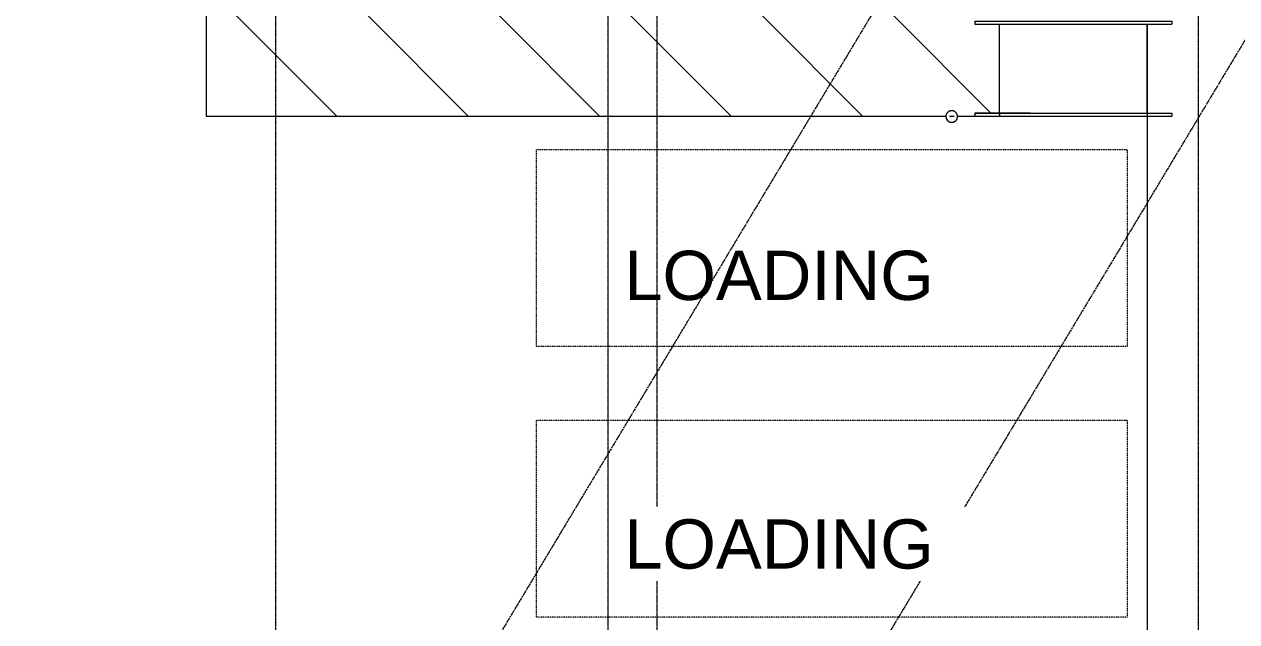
# Model space of a CAD drawing. Header units: inches. Extents: x 3268 to 7018, y 976 to 6708.
# Drawn here: x 4642 to 5233, y 4190 to 4481 of the extents above; entities that cross this region are included whole.
import ezdxf

# ---------------------------------------------------------------- set-up
doc = ezdxf.new("R2010")
doc.units = ezdxf.units.IN
doc.header["$MEASUREMENT"] = 0
doc.linetypes.add('Dash 1_16_', pattern=[0.125, 0.0625, -0.0625])
doc.linetypes.add('Grid Line 1_2_', pattern=[0.875, 0.5, -0.125, 0.125, -0.125])
for name, color, linetype, lineweight in [('A-DETL', 90, 'Continuous', 9), ('A-FLOR', 192, 'Continuous', 9), ('A-FLOR-HRAL', 11, 'Continuous', 9), ('A-FLOR-LEVL', 51, 'Continuous', 9), ('A-FLOR-PATT', 8, 'Continuous', 15), ('A-GENM', 13, 'Continuous', 9), ('G-ANNO-TEXT', 231, 'Continuous', 9), ('S-GRID', 1, 'Continuous', 9)]:
    doc.layers.add(name, color=color, linetype=linetype, lineweight=lineweight)
doc.styles.add('Arial_3', font='arial.ttf', dxfattribs={"height": 24})

# ---------------------------------------------------------------- blocks, each defined once
blk = doc.blocks.new('Top Rail Type - Top Rail_Internal_-1612236-Overall Retail Plan Opt 2')
at = {"layer": 'A-FLOR-HRAL', "color": 7}
for p, q in [((5132.36, 4437.65), (5117.34, 4437.65)), ((5117.34, 4436.7), (5117.34, 4436.9)), ((5117.34, 4436.15), (5132.36, 4436.15))]:
    blk.add_line(p, q, dxfattribs=at)
at = {"layer": 'A-FLOR-HRAL', "color": 7, "flags": 128}
blk.add_lwpolyline([(5117.53, 4437.02), (5117.4, 4436.96), (5117.4, 4436.84), (5117.53, 4436.78)], dxfattribs=at)
blk = doc.blocks.new('Top Rail Type - Top Rail_Internal_-V1-Overall Retail Plan Opt 2')
at = {"layer": 'A-FLOR-HRAL', "color": 7}
for p, q in [((5117.34, 4437.65), (5117.34, 4436.15)), ((5117.34, 4437.65), (5189.38, 4437.65)), ((5117.34, 4436.15), (5189.38, 4436.15)), ((5189.38, 4437.65), (5189.38, 4436.15))]:
    blk.add_line(p, q, dxfattribs=at)
blk = doc.blocks.new('WSP_5 Points - Structure_2022_rvt-1-Overall Retail Plan Opt 2')
at = {"layer": 'A-FLOR-LEVL', "color": 7}
blk.add_line((5189.38, 4437.65), (5189.38, 4480.9), dxfattribs=at)
at = {"layer": 'A-FLOR-HRAL', "lineweight": 9}
for name in ['Top Rail Type - Top Rail_Internal_-1612236-Overall Retail Plan Opt 2', 'Top Rail Type - Top Rail_Internal_-V1-Overall Retail Plan Opt 2']:
    blk.add_blockref(name, (0, 0), dxfattribs=at)
blk = doc.blocks.new('Top Rail Type - Top Rail_Internal_-7484925-Overall Retail Plan Opt 2')
at = {"layer": 'A-FLOR-HRAL'}
for p, q in [((5117.36, 4437.65), (5105.34, 4437.65)), ((5105.34, 4436.7), (5105.34, 4436.9)), ((5105.34, 4436.15), (5117.36, 4436.15)), ((5132.36, 4437.65), (5117.36, 4437.65)), ((5117.36, 4436.15), (5132.36, 4436.15))]:
    blk.add_line(p, q, dxfattribs=at)
at = {"layer": 'A-FLOR-HRAL', "flags": 128}
blk.add_lwpolyline([(5117.53, 4437.02), (5117.4, 4436.96), (5117.4, 4436.84), (5117.53, 4436.78)], dxfattribs=at)
at = {"layer": 'A-FLOR-HRAL'}
blk.add_open_spline([(5117.34, 4436.9), (5117.34, 4436.83), (5117.34, 4436.77), (5117.34, 4436.7)], degree=3, dxfattribs=at)
blk = doc.blocks.new('Top Rail Type - Top Rail_Internal_-V160-Overall Retail Plan Opt 2')
at = {"layer": 'A-FLOR-HRAL'}
for p, q in [((5105.34, 4437.65), (5105.34, 4436.15)), ((5105.34, 4437.65), (5117.34, 4437.65)), ((5105.34, 4436.15), (5117.34, 4436.15)), ((5117.34, 4437.65), (5189.38, 4437.65)), ((5117.34, 4436.15), (5189.38, 4436.15)), ((5189.38, 4437.65), (5201.38, 4437.65)), ((5189.38, 4436.15), (5201.38, 4436.15)), ((5201.38, 4437.65), (5201.38, 4436.15))]:
    blk.add_line(p, q, dxfattribs=at)
blk = doc.blocks.new('Handrail Type - Handrail_Internal_-V161-Overall Retail Plan Opt 2')
at = {"layer": 'A-FLOR-HRAL'}
for p, q in [((5105.34, 4482.4), (5105.34, 4480.9)), ((5105.34, 4482.4), (5117.34, 4482.4)), ((5117.34, 4482.4), (5189.38, 4482.4)), ((5189.38, 4482.4), (5201.38, 4482.4)), ((5201.38, 4482.4), (5201.38, 4480.9)), ((5105.34, 4480.9), (5117.34, 4480.9)), ((5117.34, 4480.9), (5189.38, 4480.9)), ((5189.38, 4480.9), (5201.38, 4480.9))]:
    blk.add_line(p, q, dxfattribs=at)
blk = doc.blocks.new('Bollard_1648 - Bollard_1648-V179-Overall Retail Plan Opt 2')
at = {"layer": 'A-GENM', "flags": 128}
for points in [[(0, 2.83), (-0.11, 2.83), (-0.23, 2.82), (-0.34, 2.81), (-0.45, 2.79), (-0.56, 2.77), (-0.67, 2.75), (-0.78, 2.72), (-0.89, 2.68), (-1, 2.65), (-1.1, 2.61), (-1.2, 2.56), (-1.31, 2.51), (-1.41, 2.45), (-1.5, 2.4), (-1.6, 2.33), (-1.69, 2.27), (-1.78, 2.2), (-1.87, 2.13), (-1.95, 2.05), (-2.03, 1.97), (-2.11, 1.89), (-2.18, 1.8), (-2.25, 1.71), (-2.32, 1.62), (-2.38, 1.53), (-2.44, 1.43), (-2.49, 1.33), (-2.55, 1.23), (-2.59, 1.13), (-2.64, 1.02), (-2.68, 0.92), (-2.71, 0.81), (-2.74, 0.7), (-2.77, 0.59), (-2.79, 0.48), (-2.8, 0.37), (-2.82, 0.26), (-2.82, 0.14), (-2.83, 0.03), (-2.83, -0.08), (-2.82, -0.2), (-2.81, -0.31), (-2.8, -0.42), (-2.78, -0.53), (-2.75, -0.64), (-2.73, -0.75), (-2.69, -0.86), (-2.66, -0.97), (-2.62, -1.07), (-2.57, -1.18), (-2.52, -1.28), (-2.47, -1.38), (-2.41, -1.48), (-2.35, -1.57), (-2.29, -1.66), (-2.22, -1.75), (-2.15, -1.84), (-2.07, -1.93), (-1.99, -2.01), (-1.91, -2.09), (-1.83, -2.16), (-1.74, -2.23), (-1.65, -2.3), (-1.55, -2.36), (-1.46, -2.42), (-1.36, -2.48), (-1.26, -2.53), (-1.16, -2.58), (-1.05, -2.62), (-0.95, -2.67), (-0.84, -2.7), (-0.73, -2.73), (-0.62, -2.76), (-0.51, -2.78), (-0.4, -2.8), (-0.29, -2.81), (-0.17, -2.82), (-0.06, -2.83), (0, -2.83)], [(0, -2.83), (0.11, -2.83), (0.23, -2.82), (0.34, -2.81), (0.45, -2.79), (0.56, -2.77), (0.67, -2.75), (0.78, -2.72), (0.89, -2.68), (1, -2.65), (1.1, -2.61), (1.2, -2.56), (1.31, -2.51), (1.41, -2.45), (1.5, -2.4), (1.6, -2.33), (1.69, -2.27), (1.78, -2.2), (1.87, -2.13), (1.95, -2.05), (2.03, -1.97), (2.11, -1.89), (2.18, -1.8), (2.25, -1.71), (2.32, -1.62), (2.38, -1.53), (2.44, -1.43), (2.49, -1.33), (2.55, -1.23), (2.59, -1.13), (2.64, -1.02), (2.68, -0.92), (2.71, -0.81), (2.74, -0.7), (2.77, -0.59), (2.79, -0.48), (2.8, -0.37), (2.82, -0.26), (2.82, -0.14), (2.83, -0.03), (2.83, 0.08), (2.82, 0.2), (2.81, 0.31), (2.8, 0.42), (2.78, 0.53), (2.75, 0.64), (2.73, 0.75), (2.69, 0.86), (2.66, 0.97), (2.62, 1.07), (2.57, 1.18), (2.52, 1.28), (2.47, 1.38), (2.41, 1.48), (2.35, 1.57), (2.29, 1.66), (2.22, 1.75), (2.15, 1.84), (2.07, 1.93), (1.99, 2.01), (1.91, 2.09), (1.83, 2.16), (1.74, 2.23), (1.65, 2.3), (1.55, 2.36), (1.46, 2.42), (1.36, 2.48), (1.26, 2.53), (1.16, 2.58), (1.05, 2.62), (0.95, 2.67), (0.84, 2.7), (0.73, 2.73), (0.62, 2.76), (0.51, 2.78), (0.4, 2.8), (0.29, 2.81), (0.17, 2.82), (0.06, 2.83), (0, 2.83)]]:
    blk.add_lwpolyline(points, dxfattribs=at)
at = {"layer": 'A-GENM'}
for start, end in [(175.85037, 270), (270, 4.14963)]:
    blk.add_arc((0, 0), 2.83, start, end, dxfattribs=at)

msp = doc.modelspace()

# ---------------------------------------------------------------- block references
at = {"lineweight": 5}
msp.add_blockref('WSP_5 Points - Structure_2022_rvt-1-Overall Retail Plan Opt 2', (0, 0), dxfattribs=at)

# ---------------------------------------------------------------- next in the draw order: hatches: boundary and pattern name
at = {"layer": 'A-FLOR-PATT', "lineweight": 9}
h = msp.add_hatch(dxfattribs=at)
h.set_pattern_fill('FP_14', color=256, style=0, pattern_type=2)
h.set_pattern_definition([(135, (0, 0), (-32.04961, -32.04961), [])])
h.paths.add_polyline_path([(5104.65, 4436.15), (5105.34, 4436.25), (5105.34, 4437.65), (5117.34, 4437.65), (5117.34, 4480.9), (5105.34, 4481), (5105.34, 4482.4), (5117.34, 4482.4), (5117.34, 4485.15), (4766.5, 4485.15), (4766.5, 4881.7), (4580.63, 5179.15), (4062.5, 5179.15), (4062.5, 5167.15), (4023.88, 5167.15), (4023.88, 5404.27), (4038.5, 5404.27), (4038.5, 5418.34), (3998.5, 5418.34), (3998.5, 5143.15), (4023.88, 5143.15), (4023.88, 5135.15), (4565.68, 5135.15), (4578.55, 5114.55), (4578.88, 5115.04), (4579.79, 5115.65), (4580.97, 5115.84), (4581.96, 5115.65), (4582.88, 5115.04), (4583.49, 5114.12), (4583.7, 5113.04), (4583.49, 5111.95), (4582.88, 5111.04), (4581.96, 5110.42), (4581.26, 5110.21), (4730.5, 4871.38), (4730.5, 4436.15), (5091.56, 4436.15), (5091.93, 4437.47), (5092.81, 4438.35), (5094.1, 4438.56), (5095.05, 4438.48), (5095.06, 4438.48), (5096.27, 4437.6), (5096.68, 4436.15)])
h.paths.add_polyline_path([(5095.3, 4436.15), (5095.42, 4436.29), (5095.3, 4436.41), (5095.1, 4436.57), (5095.5, 4437.06), (5095.38, 4437.15), (5094.78, 4436.85), (5094.66, 4437.07), (5094.26, 4436.71), (5094.1, 4437.03), (5093.91, 4436.64), (5094.1, 4436.15), (5095.28, 4436.15)])
h.paths.add_polyline_path([(5093.73, 4436.51), (5093.89, 4436.71), (5093.68, 4436.71)])
h.paths.add_polyline_path([(5093.14, 4436.15), (5093.97, 4436.15), (5093.53, 4436.51), (5093.32, 4436.59), (5093.43, 4436.35), (5092.99, 4436.15)])
h.paths.add_polyline_path([(5095.28, 4436.16), (5095.1, 4436.33), (5095.3, 4436.41)])
h.paths.add_polyline_path([(5094.86, 4436.64), (5095.34, 4436.93), (5095.28, 4436.78), (5094.94, 4436.66)])
h.paths.add_polyline_path([(4547.5, 5135.51), (4546.42, 5135.73), (4545.44, 5136.44), (4544.89, 5137.26), (4544.67, 5138.34), (4544.89, 5139.42), (4545.5, 5140.34), (4546.42, 5140.96), (4547.5, 5141.17), (4548.58, 5140.96), (4549.5, 5140.34), (4550.11, 5139.42), (4550.33, 5138.34), (4550.11, 5137.26), (4549.27, 5136.19), (4548.58, 5135.73)])

# ---------------------------------------------------------------- next in the draw order: linework, layer by layer
at = {"layer": 'A-DETL', "linetype": 'Dash 1_16_'}
for p, q in [((4891.6, 4323.95), (4891.6, 4419.95)), ((4891.6, 4419.95), (5179.6, 4419.95)), ((5179.6, 4419.95), (5179.6, 4323.95)), ((5179.6, 4323.95), (4891.6, 4323.95)), ((4891.6, 4191.95), (4891.6, 4287.95)), ((4891.6, 4287.95), (5179.6, 4287.95)), ((5179.6, 4287.95), (5179.6, 4191.95)), ((5179.6, 4191.95), (4891.6, 4191.95))]:
    msp.add_line(p, q, dxfattribs=at)
at = {"layer": 'A-FLOR'}
for p, q in [((4730.5, 4871.38), (4730.5, 4436.15)), ((5117.34, 4437.65), (5117.34, 4480.9)), ((4730.5, 4436.15), (5091.56, 4436.15)), ((5092.98, 4436.15), (5093.97, 4436.15)), ((5094.05, 4436.15), (5095.32, 4436.15)), ((5096.64, 4436.15), (5105.34, 4436.15))]:
    msp.add_line(p, q, dxfattribs=at)
at = {"layer": 'A-FLOR', "color": 7}
for p, q in [((5189.38, 4480.9), (5189.38, 4437.65)), ((5189.38, 4436.15), (5189.38, 4168.15))]:
    msp.add_line(p, q, dxfattribs=at)
at = {"layer": 'A-FLOR-LEVL'}
msp.add_line((5189.38, 4437.65), (5189.38, 4480.9), dxfattribs=at)
at = {"layer": 'S-GRID', "linetype": 'Grid Line 1_2_'}
for p, q in [((4764.5, 3355.52), (4764.5, 6288.95)), ((4926.5, 3355.52), (4926.5, 6288.95)), ((4950.5, 3355.52), (4950.5, 6288.95)), ((5214.5, 3355.52), (5214.5, 6288.95)), ((6006.39, 6068.82), (4480.05, 3528.58)), ((6135.17, 5967.8), (4619.28, 3444.92))]:
    msp.add_line(p, q, dxfattribs=at)

# ---------------------------------------------------------------- next in the draw order: block references
at = {"layer": 'A-FLOR-HRAL'}
for name in ['Handrail Type - Handrail_Internal_-V161-Overall Retail Plan Opt 2', 'Top Rail Type - Top Rail_Internal_-7484925-Overall Retail Plan Opt 2', 'Top Rail Type - Top Rail_Internal_-V160-Overall Retail Plan Opt 2']:
    msp.add_blockref(name, (0, 0), dxfattribs=at)
at = {"layer": 'A-GENM'}
msp.add_blockref('Bollard_1648 - Bollard_1648-V179-Overall Retail Plan Opt 2', (5094.1, 4435.95), dxfattribs=at)

# ---------------------------------------------------------------- next in the draw order: texts
at = {"layer": 'G-ANNO-TEXT', "color": 7, "lineweight": 20, "insert": (4934.41, 4370.55), "char_height": 24, "width": 187.86, "attachment_point": 1, "style": 'Arial_3'}
msp.add_mtext('LOADING', dxfattribs=at)

# ---------------------------------------------------------------- next in the draw order: texts
at = {"layer": 'G-ANNO-TEXT', "color": 7, "lineweight": 20, "insert": (4934.41, 4239.67), "char_height": 24, "width": 187.86, "attachment_point": 1, "style": 'Arial_3', "bg_fill": 3, "box_fill_scale": 1.25, "bg_fill_color": 256, "bg_fill_true_color": 13158600, "bg_fill_transparency": 0}
msp.add_mtext('LOADING', dxfattribs=at)

doc.saveas('drawing.dxf')
